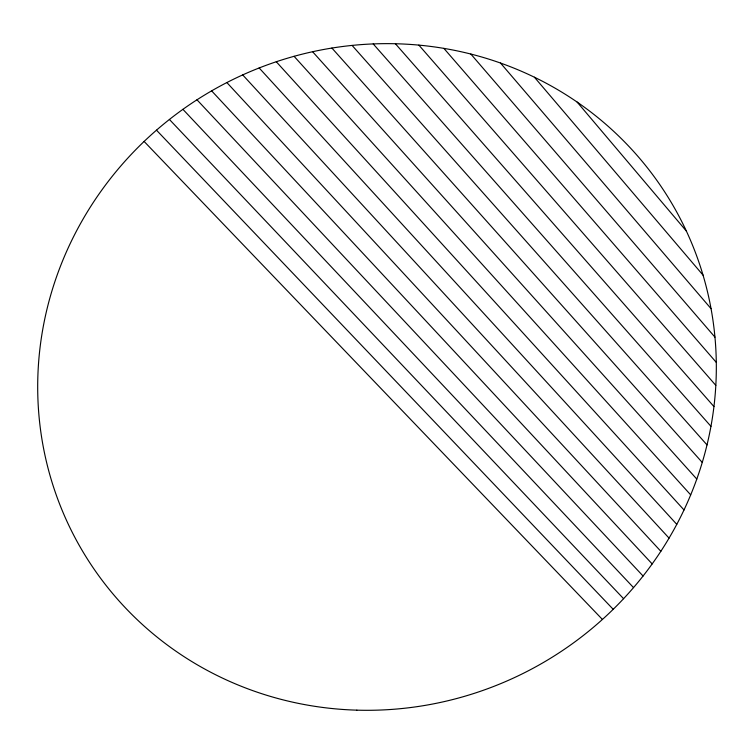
<?xml version="1.0" encoding="UTF-8"?>
<svg xmlns="http://www.w3.org/2000/svg" width="754" height="754" viewBox="0 0 754 754"><rect width="100%" height="100%" fill="white"/><g stroke="black" fill="none" stroke-linecap="round" stroke-linejoin="round"><path stroke-width="1.13" d="M144.118 141.441L602.418 619.458M156.483 130.169L613.2 609.317M169.414 119.462L623.577 598.695M182.911 109.33L633.53 587.602M196.982 99.792L643.068 576.018M211.629 90.857L652.172 563.926M226.86 82.554L660.843 551.297M242.703 74.91L669.052 538.12M259.159 67.954L676.781 524.35M276.275 61.743L684.01 509.958M294.079 56.305L690.692 494.888M312.599 51.715L696.8 479.073M331.911 48.058L702.266 462.456M352.08 45.41L707.016 444.917M373.202 43.921L710.956 426.349M395.398 43.741L713.953 406.585M418.866 45.108L715.819 385.379M443.87 48.369L716.3 362.401M470.835 54.043L714.952 337.132M500.505 63.034L711.05 308.669M534.407 77.21L703.039 275.135M577.112 102.054L686.366 231.054M356.849 710.155A342.109 330.478 -29.5 0 0 680.428 218.971A342.109 330.478 -29.5 0 0 93.741 201.789A342.109 330.478 -29.5 0 0 356.849 710.155"/></g></svg>
